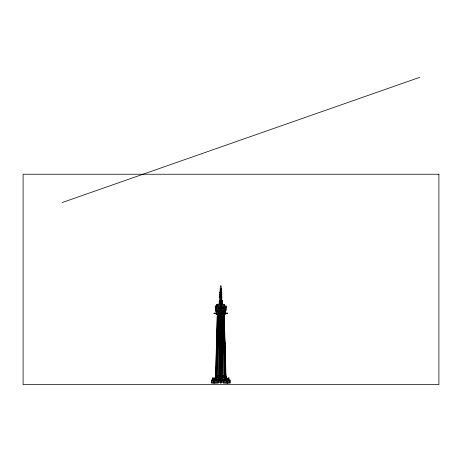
<?xml version="1.0" encoding="UTF-8"?>
<svg xmlns="http://www.w3.org/2000/svg" width="462" height="462" viewBox="0 0 462 462"><rect width="100%" height="100%" fill="white"/><g stroke="black" fill="none" stroke-linecap="round" stroke-linejoin="round"><path stroke-width="0.69" d="M216.903 304.325L216.903 306.127L216.903 304.319L224.682 304.325M220.368 380.024L220.368 313.941L221.165 313.941M221.656 312.376L221.148 312.376L221.148 306.728M218.335 380.024L218.745 313.906A5.654 2.125 90 0 1 218.59 313.854L217.723 313.138M219.08 380.024L219.785 313.941L219.49 313.906A5.654 2.125 -90 0 1 219.34 313.854L218.474 313.138L218.422 314.564M216.73 379.308L218.024 313.941L218.595 313.941L217.284 380.024M215.662 380.024L217.365 313.929L218.024 313.941M215.968 380.024L217.677 313.941L216.978 313.906A5.654 5.221 90 0 1 216.597 313.854L215.511 313.559M215.436 380.024L217.29 313.941L216.672 313.906A5.654 5.221 -90 0 1 216.291 313.854L213.929 313.184M219.629 300.312L220.351 286.099L220.749 285.735L221.148 286.14L221.864 300.312M214.813 378.921L214.795 378.956A2.327 1.646 90 0 1 214.264 379.602A2.327 1.646 -90 0 0 214.818 378.984L214.865 378.817M214.299 378.817L214.229 378.956A2.327 1.646 -90 0 1 213.698 379.602M225.837 378.817L225.768 378.956A2.327 1.646 90 0 1 225.242 379.602M225.219 378.921L225.202 378.956A2.327 1.646 90 0 1 224.676 379.602L224.584 379.631M213.889 378.927L214.697 377.893L215.442 378.003M224.861 378.927L225.768 377.841L226.599 378.187M225.433 378.927L226.536 377.795L227.604 378.88M214.593 378.69L215.615 377.801L216.632 378.88M219.202 378.927L220.137 377.997M223.059 313.138L222.21 313.842A5.654 2.166 90 0 1 222.02 313.906L222.441 380.024M223.758 313.184L222.95 313.842A5.654 2.166 -90 0 1 222.759 313.906L221.783 313.941M213.663 379.597L216.303 379.579M225.208 379.597L227.841 379.579M214.888 378.153L215.673 378.159M215.454 378.153L216.066 378.88A4.06 2.87 -90 0 0 216.949 379.92M225.86 378.153L226.646 378.159M220.137 377.997L221.194 377.893L222.28 378.88M218.924 379.579L222.649 379.597M220.611 378.153L220.923 378.159M226.79 313.248L224.913 313.854A5.654 5.226 90 0 1 224.526 313.906M227.2 313.213L225.254 313.848A5.654 5.226 90 0 1 224.838 313.906L222.938 313.941L224.249 380.024M224.307 313.681L225.387 313.138L223.793 313.848A5.654 4.002 -90 0 1 223.475 313.906L222.944 313.941M62.208 202.535L419.635 77.368M214.01 313.213L227.708 313.138L225.97 313.669M224.526 313.802L225.953 313.138L224.382 313.842A5.654 4.002 -90 0 1 224.041 313.906L224.994 313.906A5.654 5.654 0 0 0 225.404 313.854L225.664 313.762M226.178 313.681L225.67 313.756M225.289 313.773L225.023 313.831M224.353 313.848L224.359 313.848A5.654 3.996 90 0 1 224.035 313.906M225.017 313.842L224.948 313.848A5.654 5.226 -90 0 1 224.561 313.906L223.827 313.941L225.572 380.024M225.289 313.848L225.248 313.854A5.654 5.226 -90 0 1 224.867 313.906M223.949 313.917L225.878 380.024L225.681 373.562M224.301 313.923L224.746 313.923L224.22 313.929L226.085 380.024M224.907 313.912L224.607 313.923M219.514 292.192L221.968 292.192M219.514 292.995L221.968 292.995M219.514 294.317L221.968 294.317M219.514 295.12L221.968 295.12M219.514 296.743L221.968 296.743M219.514 297.545L221.968 297.545M219.144 300.317L222.338 300.317M219.144 301.114L220.645 301.114M221.044 301.114L222.338 301.114M219.144 301.917L220.645 301.917M221.044 301.917L222.338 301.917M220.345 302.315L221.148 302.315M219.144 302.72L220.645 302.72M221.044 302.72L222.338 302.72M218.745 303.522L220.645 303.522M221.044 303.522L222.748 303.522M216.811 305.122L224.682 305.122M215.078 305.925L226.415 305.925M215.078 306.728L226.415 306.728M226.207 307.53L215.309 307.53L215.309 306.728M215.344 308.327L226.207 308.327M215.298 309.13L226.218 309.13M215.298 309.933L226.218 309.933M215.673 311.538L225.82 311.538M224.982 312.341L216.072 312.341L216.072 310.735M222.99 312.376L225.421 312.376L225.421 310.735M219.028 313.941L219.779 313.941M220.368 343.018L219.49 343.018L219.496 343.82L220.368 343.82M221.165 343.018L222.037 343.018L222.037 343.82L221.165 343.82M222.372 343.018L223.521 343.018L223.521 343.82L222.372 343.82M223.862 343.018L224.572 343.018L224.572 343.82L223.862 343.82M215.65 376.097L215.65 376.894M218.642 376.097L217.284 376.097L217.284 376.894L218.642 376.894M220.368 376.097L219.098 376.097L219.098 376.894L220.368 376.894M221.171 376.097L222.436 376.097L222.436 376.894L221.171 376.894M222.88 376.097L225.537 376.097L225.537 376.894L222.88 376.894M225.872 376.097L225.837 376.894M212.607 378.089L213.409 378.089M228.124 378.089L228.927 378.089M212.607 379.649L213.409 379.649M228.124 379.649L228.927 379.649M211.423 380.746L214.154 380.746M214.443 380.746L220.368 380.746M221.165 380.746L227.09 380.746L227.09 379.943L227.113 383.148M227.379 380.746L230.111 380.746M211.423 381.543L214.154 381.543M214.443 381.543L220.368 381.543M221.165 381.543L227.09 381.543L227.09 382.345L221.165 382.345M227.379 381.543L230.111 381.543M211.423 382.345L214.154 382.345M214.443 382.345L220.368 382.345M227.379 382.345L230.111 382.345M220.345 300.312L221.148 300.317L221.148 306.098M215.875 313.808L216.118 313.854A5.654 5.654 0 0 0 216.534 313.906L217.094 313.917M216.99 313.935L216.614 313.912M218.59 313.941L218.058 313.906A5.654 3.996 90 0 1 217.764 313.854L216.903 313.542M217.637 313.923L217.492 313.906A5.654 3.996 -90 0 1 217.198 313.854L216.372 313.559M215.956 313.825L214.235 313.172M215.592 313.582L214.72 313.248M216.233 313.49L215.563 313.138M216.401 313.288L216.129 313.138M227.997 379.88L228.124 377.806M226.871 378.58L227.038 378.88A4.06 2.87 90 0 0 227.506 379.573A4.06 2.87 -90 0 1 226.998 378.927M227.079 378.517A2.287 1.617 -90 0 1 227.24 378.759L227.281 378.927M226.715 378.927L226.646 378.794A2.287 1.617 -90 0 0 226.091 378.13M215.742 378.927L215.673 378.794A2.287 1.617 -90 0 0 215.119 378.13M224.134 313.941L224.209 316.817M224.301 320.409L224.619 332.617M224.769 338.363L225.063 349.855M225.231 356.323L225.491 366.378M223.504 313.941L224.798 379.308M222.47 313.941L223.181 380.024M228.927 377.806L228.927 379.943M227.656 379.943L227.679 383.148M226.184 306.728L226.184 307.53M226.091 376.097L226.091 376.894M225.941 307.53L225.941 309.13M225.941 309.667L225.941 310.735L215.552 310.735L215.552 309.667M225.144 307.53L225.144 308.327M224.815 376.097L224.815 376.894M224.619 310.735L224.619 311.573M224.249 376.097L224.249 376.894M224.099 343.018L224.099 343.82M223.429 313.138L223.435 314.564M223.337 380.746L223.337 381.543M223.337 382.345L223.331 383.148L230.128 383.148L230.111 379.943L211.405 379.943L211.405 383.148L218.191 383.148L218.191 382.345M223.175 376.097L223.175 376.894M223.123 313.138L223.123 314.564M222.99 307.53L222.99 308.327M222.99 310.735L222.99 311.538M222.938 313.138L222.938 314.564M222.776 343.018L222.776 343.82M222.372 313.138L222.372 314.564M222.164 313.138L222.164 314.564M222.083 300.312L222.083 303.748M221.696 296.743L221.696 297.545M221.656 307.53L221.656 308.327M221.656 310.735L221.656 311.538M221.552 294.317L221.552 295.12M221.425 313.138L221.425 343.018M221.425 343.82L221.425 376.097M221.425 376.894L221.425 380.105M221.148 303.748L221.148 288.398L220.345 288.398L220.345 306.098M221.148 304.325L221.148 305.122M221.148 310.735L221.148 312.376M221.165 313.138L221.165 383.148L220.368 383.148L220.357 313.138M220.345 306.728L220.345 312.341M220.068 292.192L220.068 292.995M219.941 294.317L219.941 295.12M219.837 307.53L219.837 308.327M219.837 310.735L219.843 311.538M219.797 296.743L219.797 297.545M219.41 300.312L219.41 303.748M219.335 313.138L219.335 314.564M219.161 313.138L219.161 340.171M218.595 313.138L218.595 314.564M218.503 307.53L218.503 308.327M218.503 310.735L218.503 311.538M218.359 376.097L218.359 376.894M218.191 380.746L218.191 381.543M218.087 313.138L218.116 314.564M218 343.018L218 343.82M217.446 343.018L217.446 343.82M216.874 310.735L216.874 311.538M216.349 307.53L216.349 308.327M215.552 307.53L215.552 309.13M215.431 376.097L215.436 376.894M214.443 379.943L214.443 383.148M213.877 379.943L213.871 383.148M213.409 377.806L213.409 379.943M212.607 377.806L212.607 379.943M220.934 378.13A2.287 2.287 0 0 1 221.76 378.759M219.254 378.973A3.887 3.887 0 0 1 217.989 379.885M223.527 379.92A4.06 4.06 0 0 1 222.222 378.927M222.592 379.614A2.385 2.385 0 0 1 221.783 378.956M219.716 378.984A2.327 2.327 0 0 1 218.93 379.602M219.739 378.788A2.431 2.431 0 0 1 220.593 378.112M225.364 378.597A2.431 1.721 -90 0 1 225.849 378.112M228.072 379.573A4.06 2.87 -90 0 1 227.564 378.927A4.06 2.87 90 0 0 228.488 379.92M227.83 379.614A2.385 1.686 -90 0 1 227.258 378.956M224.902 378.973A3.887 2.749 -90 0 1 224.006 379.885M225.468 378.973A3.887 2.749 -90 0 1 224.572 379.885M226.657 378.13A2.287 1.617 90 0 1 227.24 378.759M214.836 378.788A2.431 1.721 -90 0 1 215.436 378.112M213.456 379.55A3.887 2.749 -90 0 0 213.929 378.973A3.887 2.749 90 0 1 213.034 379.885M214.195 379.077A2.327 1.646 90 0 1 213.756 379.562M214.391 378.597A2.431 1.721 90 0 1 214.87 378.112A2.431 1.721 -90 0 0 214.27 378.788M216.799 379.573A2.385 1.686 -90 0 1 216.36 379.088M217.515 379.92A4.06 2.87 -90 0 1 216.591 378.927M215.685 378.13A2.287 1.617 90 0 1 216.164 378.603M216.285 379.614A2.385 1.686 -90 0 1 215.714 378.956M216.903 313.9A5.654 5.221 -90 0 1 216.597 313.854M224.596 304.325L224.596 306.127L224.596 304.319M438.9 174.238L23.1 174.238L23.1 384.632L438.9 384.632L438.9 174.238M216.655 343.018L216.459 343.82L216.655 343.018M218.757 343.018L216.961 343.018L216.961 343.82L218.757 343.82L218.757 343.018M225.069 343.018L224.873 343.82L225.058 343.018M216.713 376.097L215.991 376.097L215.991 376.894L216.713 376.894L216.713 376.097M220.091 343.018L220.091 313.138L220.079 343.018M220.091 376.097L220.091 343.82L220.079 376.097M220.091 380.105L220.091 376.894L220.079 380.105M226.692 378.956A2.385 1.686 -90 0 0 227.264 379.614A2.385 1.686 90 0 1 226.692 378.956M226.415 378.112A2.431 1.721 -90 0 0 225.808 378.788A2.431 1.721 90 0 1 226.415 378.112M214.022 379.55A3.887 2.749 90 0 0 214.38 379.135A3.887 2.749 -90 0 1 214.022 379.55"/></g></svg>
